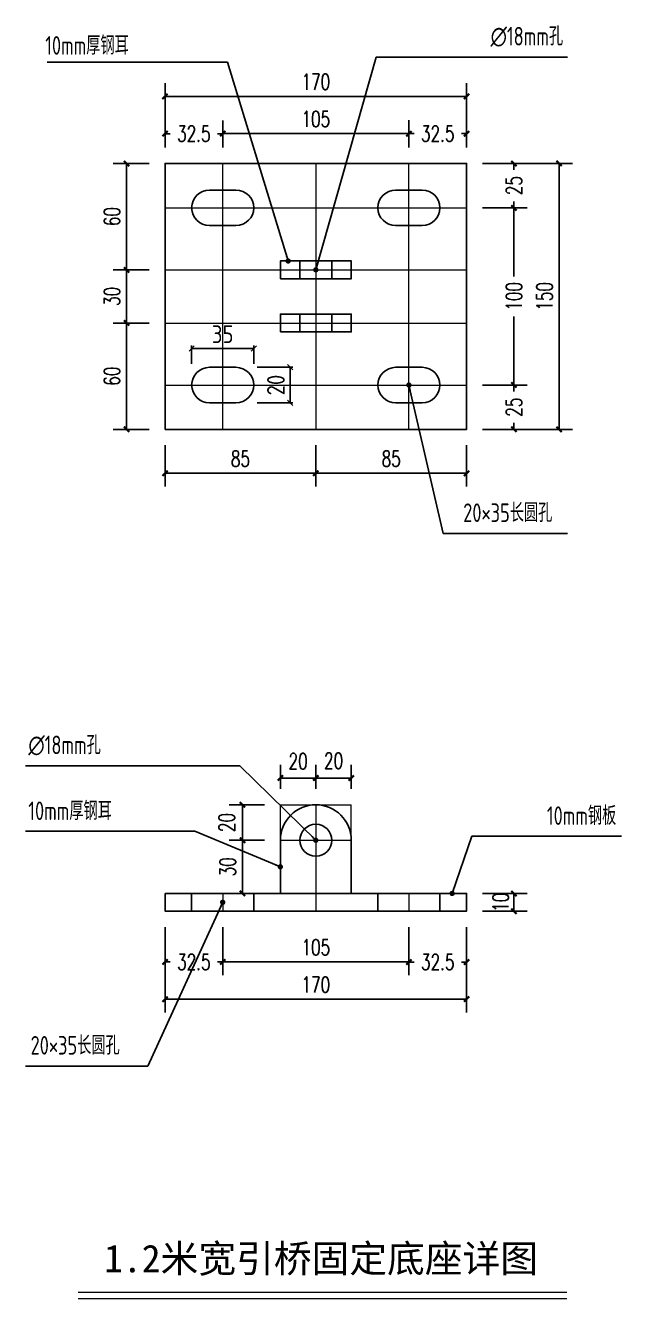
# Model space of a CAD drawing. Extents: x 28691 to 190833, y -3655 to 80068.
# Drawn here: x 71028 to 72708, y 42025 to 45616 of the extents above; entities that cross this region are included whole.
import ezdxf

# ---------------------------------------------------------------- set-up
doc = ezdxf.new("R2010")
doc.units = 0
doc.header["$LTSCALE"] = 10
doc.header["$MEASUREMENT"] = 0
doc.linetypes.add('CENTER', pattern=[50.8, 31.75, -6.35, 6.35, -6.35])
doc.linetypes.add('HIDDEN', pattern=[9.525, 6.35, -3.175])
doc.layers.add('Dim', color=3, linetype='Continuous', lineweight=13)
for name, color, linetype in [('PUB_DIM', 3, 'Continuous'), ('PUB_TEXT', 7, 'Continuous'), ('标注', 3, 'Continuous')]:
    doc.layers.add(name, color=color, linetype=linetype)
doc.styles.add('_TCH_DIM_T3', font='SIMPLEX', dxfattribs={"width": 0.705882, "bigfont": 'GBCBIG'})
doc.styles.add('HZ', font='ISOCP', dxfattribs={"width": 0.8, "bigfont": '0HZTXT'})
doc.styles.get("Standard").update_dxf_attribs({"font": 'gbenor.shx', "bigfont": 'gbcbig.shx'})
doc.dimstyles.new('_TCH_ARCH&&15', dxfattribs={"dimtxt": 44.625, "dimasz": 15, "dimexe": 37.5, "dimexo": 45, "dimgap": 18.9375, "dimtad": 1, "dimdec": 0, "dimzin": 0, "dimdsep": 46, "dimtxsty": '_TCH_DIM_T3', "dimblk": 'ARCHTICK', "dimcen": 0.09, "dimclrt": 7, "dimazin": 2, "dimtfac": 1, "dimtdec": 0, "dimtix": 1, "dimtmove": 2, "dimatfit": 3, "dimfxl": 1, "dimtolj": 1, "dimtzin": 0, "dimarcsym": 0})
doc.dimstyles.new('ISO-25', dxfattribs={"dimtxt": 2.5, "dimasz": 2.5, "dimexe": 1.25, "dimexo": 0.625, "dimtad": 1, "dimtxsty": 'Standard', "dimcen": 2.5, "dimadec": 0, "dimazin": 0, "dimtfac": 1, "dimtmove": 0, "dimatfit": 3, "dimfxl": 1, "dimarcsym": 0})

# ---------------------------------------------------------------- blocks, each defined once
blk = doc.blocks.new('_ArchTick')
at = {"color": 0, "linetype": 'ByBlock', "const_width": 0.4}
blk.add_lwpolyline([(-0.5, -0.5), (0.5, 0.5)], dxfattribs=at)
blk = doc.blocks.new('*D56')
at = {"layer": 'Defpoints', "color": 0, "transparency": 16777216}
for p in [(72271.3, 43167.8), (72271.3, 43117.8), (72404.7, 43117.8)]:
    blk.add_point(p, dxfattribs=at)
at = {"layer": 'PUB_DIM', "color": 0, "lineweight": -2, "transparency": 16777216}
for p, q in [((72316.3, 43167.8), (72442.2, 43167.8)), ((72404.7, 43167.8), (72404.7, 43117.8)), ((72316.3, 43117.8), (72442.2, 43117.8))]:
    blk.add_line(p, q, dxfattribs=at)
at = {"layer": 'PUB_DIM', "color": 0, "lineweight": -2, "transparency": 16777216, "xscale": 15, "yscale": 15, "zscale": 15}
for p, rotation in [((72404.7, 43167.8), 90), ((72404.7, 43117.8), 270)]:
    blk.add_blockref('_ArchTick', p, dxfattribs=dict(at, rotation=rotation))
at = {"layer": 'PUB_DIM', "color": 7, "transparency": 16777216, "insert": (72367.4, 43142.8), "char_height": 44.62, "attachment_point": 5, "rotation": 90, "style": '_TCH_DIM_T3'}
blk.add_mtext('\\A1;10', dxfattribs=at)
blk = doc.blocks.new('*D55')
at = {"layer": 'Defpoints', "color": 0, "transparency": 16777216}
for p in [(71639.4, 43317.8), (71746.3, 43317.8), (71746.3, 43167.8)]:
    blk.add_point(p, dxfattribs=at)
at = {"layer": 'PUB_DIM', "color": 0, "lineweight": -2, "transparency": 16777216}
for p, q in [((71701.3, 43317.8), (71601.9, 43317.8)), ((71639.4, 43167.8), (71639.4, 43317.8)), ((71701.3, 43167.8), (71601.9, 43167.8))]:
    blk.add_line(p, q, dxfattribs=at)
at = {"layer": 'PUB_DIM', "color": 0, "lineweight": -2, "transparency": 16777216, "xscale": 15, "yscale": 15, "zscale": 15}
for p, rotation in [((71639.4, 43317.8), 90), ((71639.4, 43167.8), 270)]:
    blk.add_blockref('_ArchTick', p, dxfattribs=dict(at, rotation=rotation))
at = {"layer": 'PUB_DIM', "color": 7, "transparency": 16777216, "insert": (71598.1, 43242.8), "char_height": 44.62, "attachment_point": 5, "rotation": 90, "style": '_TCH_DIM_T3'}
blk.add_mtext('\\A1;30', dxfattribs=at)
blk = doc.blocks.new('*D54')
at = {"layer": 'Defpoints', "color": 0, "transparency": 16777216}
for p in [(71846.3, 43493.4), (71846.3, 43417.8), (71946.3, 43417.8)]:
    blk.add_point(p, dxfattribs=at)
at = {"layer": 'PUB_DIM', "color": 0, "lineweight": -2, "transparency": 16777216}
for p, q in [((71846.3, 43462.8), (71846.3, 43530.9)), ((71946.3, 43462.8), (71946.3, 43530.9)), ((71946.3, 43493.4), (71846.3, 43493.4))]:
    blk.add_line(p, q, dxfattribs=at)
at = {"layer": 'PUB_DIM', "color": 0, "lineweight": -2, "transparency": 16777216, "xscale": 15, "yscale": 15, "zscale": 15, "rotation": 180}
blk.add_blockref('_ArchTick', (71846.3, 43493.4), dxfattribs=at)
at = {"layer": 'PUB_DIM', "color": 0, "lineweight": -2, "transparency": 16777216, "xscale": 15, "yscale": 15, "zscale": 15}
blk.add_blockref('_ArchTick', (71946.3, 43493.4), dxfattribs=at)
at = {"layer": 'PUB_DIM', "color": 7, "transparency": 16777216, "insert": (71896.3, 43542), "char_height": 44.62, "attachment_point": 5, "style": '_TCH_DIM_T3'}
blk.add_mtext('\\A1;20', dxfattribs=at)
blk = doc.blocks.new('*D53')
at = {"layer": 'Defpoints', "color": 0, "transparency": 16777216}
for p in [(71746.3, 43493.4), (71746.3, 43417.8), (71846.3, 43417.8)]:
    blk.add_point(p, dxfattribs=at)
at = {"layer": 'PUB_DIM', "color": 0, "lineweight": -2, "transparency": 16777216}
for p, q in [((71746.3, 43462.8), (71746.3, 43530.9)), ((71846.3, 43462.8), (71846.3, 43530.9)), ((71846.3, 43493.4), (71746.3, 43493.4))]:
    blk.add_line(p, q, dxfattribs=at)
at = {"layer": 'PUB_DIM', "color": 0, "lineweight": -2, "transparency": 16777216, "xscale": 15, "yscale": 15, "zscale": 15, "rotation": 180}
blk.add_blockref('_ArchTick', (71746.3, 43493.4), dxfattribs=at)
at = {"layer": 'PUB_DIM', "color": 0, "lineweight": -2, "transparency": 16777216, "xscale": 15, "yscale": 15, "zscale": 15}
blk.add_blockref('_ArchTick', (71846.3, 43493.4), dxfattribs=at)
at = {"layer": 'PUB_DIM', "color": 7, "transparency": 16777216, "insert": (71796.3, 43540.8), "char_height": 44.62, "attachment_point": 5, "style": '_TCH_DIM_T3'}
blk.add_mtext('\\A1;20', dxfattribs=at)
blk = doc.blocks.new('*D52')
at = {"layer": 'Defpoints', "color": 0, "transparency": 16777216}
for p in [(71639.4, 43417.8), (71746.3, 43417.8), (71746.3, 43317.8)]:
    blk.add_point(p, dxfattribs=at)
at = {"layer": 'PUB_DIM', "color": 0, "lineweight": -2, "transparency": 16777216}
for p, q in [((71701.3, 43417.8), (71601.9, 43417.8)), ((71639.4, 43317.8), (71639.4, 43417.8)), ((71701.3, 43317.8), (71601.9, 43317.8))]:
    blk.add_line(p, q, dxfattribs=at)
at = {"layer": 'PUB_DIM', "color": 0, "lineweight": -2, "transparency": 16777216, "xscale": 15, "yscale": 15, "zscale": 15}
for p, rotation in [((71639.4, 43417.8), 90), ((71639.4, 43317.8), 270)]:
    blk.add_blockref('_ArchTick', p, dxfattribs=dict(at, rotation=rotation))
at = {"layer": 'PUB_DIM', "color": 7, "transparency": 16777216, "insert": (71595.4, 43367.8), "char_height": 44.62, "attachment_point": 5, "rotation": 90, "style": '_TCH_DIM_T3'}
blk.add_mtext('\\A1;20', dxfattribs=at)
blk = doc.blocks.new('*D51')
at = {"layer": 'Defpoints', "color": 0, "transparency": 16777216}
for p in [(71583.8, 45310.8), (71421.3, 45226.8), (71583.8, 45226.8)]:
    blk.add_point(p, dxfattribs=at)
at = {"layer": 'PUB_DIM', "color": 0, "lineweight": -2, "transparency": 16777216}
for p, q in [((71421.3, 45271.8), (71421.3, 45348.3)), ((71583.8, 45271.8), (71583.8, 45348.3)), ((71421.3, 45310.8), (71435.6, 45310.8)), ((71583.8, 45310.8), (71569.4, 45310.8))]:
    blk.add_line(p, q, dxfattribs=at)
at = {"layer": 'PUB_DIM', "color": 0, "lineweight": -2, "transparency": 16777216, "xscale": 15, "yscale": 15, "zscale": 15, "rotation": 180}
blk.add_blockref('_ArchTick', (71421.3, 45310.8), dxfattribs=at)
at = {"layer": 'PUB_DIM', "color": 0, "lineweight": -2, "transparency": 16777216, "xscale": 15, "yscale": 15, "zscale": 15}
blk.add_blockref('_ArchTick', (71583.8, 45310.8), dxfattribs=at)
at = {"layer": 'PUB_DIM', "color": 7, "transparency": 16777216, "insert": (71502.5, 45310.8), "char_height": 44.62, "attachment_point": 5, "style": '_TCH_DIM_T3'}
blk.add_mtext('\\A1;32.5', dxfattribs=at)
blk = doc.blocks.new('*D50')
at = {"layer": 'Defpoints', "color": 0, "transparency": 16777216}
for p in [(72108.8, 45310.9), (71583.8, 45226.8), (72108.8, 45226.8)]:
    blk.add_point(p, dxfattribs=at)
at = {"layer": 'PUB_DIM', "color": 0, "lineweight": -2, "transparency": 16777216}
for p, q in [((71583.8, 45271.8), (71583.8, 45348.4)), ((72108.8, 45271.8), (72108.8, 45348.4)), ((71583.8, 45310.9), (72108.8, 45310.9))]:
    blk.add_line(p, q, dxfattribs=at)
at = {"layer": 'PUB_DIM', "color": 0, "lineweight": -2, "transparency": 16777216, "xscale": 15, "yscale": 15, "zscale": 15, "rotation": 180}
blk.add_blockref('_ArchTick', (71583.8, 45310.9), dxfattribs=at)
at = {"layer": 'PUB_DIM', "color": 0, "lineweight": -2, "transparency": 16777216, "xscale": 15, "yscale": 15, "zscale": 15}
blk.add_blockref('_ArchTick', (72108.8, 45310.9), dxfattribs=at)
at = {"layer": 'PUB_DIM', "color": 7, "transparency": 16777216, "insert": (71846.3, 45352.2), "char_height": 44.62, "attachment_point": 5, "style": '_TCH_DIM_T3'}
blk.add_mtext('\\A1;105', dxfattribs=at)
blk = doc.blocks.new('*D49')
at = {"layer": 'Defpoints', "color": 0, "transparency": 16777216}
for p in [(72271.3, 45311), (72108.8, 45226.8), (72271.3, 45226.8)]:
    blk.add_point(p, dxfattribs=at)
at = {"layer": 'PUB_DIM', "color": 0, "lineweight": -2, "transparency": 16777216}
for p, q in [((72108.8, 45271.8), (72108.8, 45348.5)), ((72271.3, 45271.8), (72271.3, 45348.5)), ((72108.8, 45311), (72123.1, 45311)), ((72271.3, 45311), (72256.9, 45311))]:
    blk.add_line(p, q, dxfattribs=at)
at = {"layer": 'PUB_DIM', "color": 0, "lineweight": -2, "transparency": 16777216, "xscale": 15, "yscale": 15, "zscale": 15, "rotation": 180}
blk.add_blockref('_ArchTick', (72108.8, 45311), dxfattribs=at)
at = {"layer": 'PUB_DIM', "color": 0, "lineweight": -2, "transparency": 16777216, "xscale": 15, "yscale": 15, "zscale": 15}
blk.add_blockref('_ArchTick', (72271.3, 45311), dxfattribs=at)
at = {"layer": 'PUB_DIM', "color": 7, "transparency": 16777216, "insert": (72190, 45311), "char_height": 44.62, "attachment_point": 5, "style": '_TCH_DIM_T3'}
blk.add_mtext('\\A1;32.5', dxfattribs=at)
blk = doc.blocks.new('*D48')
at = {"layer": 'Defpoints', "color": 0, "transparency": 16777216}
for p in [(71421.3, 45415.9), (71421.3, 45226.8), (72271.3, 45226.8)]:
    blk.add_point(p, dxfattribs=at)
at = {"layer": 'PUB_DIM', "color": 0, "lineweight": -2, "transparency": 16777216}
for p, q in [((71421.3, 45271.8), (71421.3, 45453.4)), ((72271.3, 45271.8), (72271.3, 45453.4)), ((72271.3, 45415.9), (71421.3, 45415.9))]:
    blk.add_line(p, q, dxfattribs=at)
at = {"layer": 'PUB_DIM', "color": 0, "lineweight": -2, "transparency": 16777216, "xscale": 15, "yscale": 15, "zscale": 15, "rotation": 180}
blk.add_blockref('_ArchTick', (71421.3, 45415.9), dxfattribs=at)
at = {"layer": 'PUB_DIM', "color": 0, "lineweight": -2, "transparency": 16777216, "xscale": 15, "yscale": 15, "zscale": 15}
blk.add_blockref('_ArchTick', (72271.3, 45415.9), dxfattribs=at)
at = {"layer": 'PUB_DIM', "color": 7, "transparency": 16777216, "insert": (71846.3, 45457.2), "char_height": 44.62, "attachment_point": 5, "style": '_TCH_DIM_T3'}
blk.add_mtext('\\A1;170', dxfattribs=at)
blk = doc.blocks.new('*D47')
at = {"layer": 'Defpoints', "color": 0, "transparency": 16777216}
for p in [(72271.3, 45226.8), (72271.3, 45101.8), (72404.7, 45101.8)]:
    blk.add_point(p, dxfattribs=at)
at = {"layer": 'PUB_DIM', "color": 0, "lineweight": -2, "transparency": 16777216}
for p, q in [((72316.3, 45226.8), (72442.2, 45226.8)), ((72404.7, 45226.8), (72404.7, 45208.7)), ((72404.7, 45101.8), (72404.7, 45119.9)), ((72316.3, 45101.8), (72442.2, 45101.8))]:
    blk.add_line(p, q, dxfattribs=at)
at = {"layer": 'PUB_DIM', "color": 0, "lineweight": -2, "transparency": 16777216, "xscale": 15, "yscale": 15, "zscale": 15}
for p, rotation in [((72404.7, 45226.8), 90), ((72404.7, 45101.8), 270)]:
    blk.add_blockref('_ArchTick', p, dxfattribs=dict(at, rotation=rotation))
at = {"layer": 'PUB_DIM', "color": 7, "transparency": 16777216, "insert": (72404.7, 45164.3), "char_height": 44.62, "attachment_point": 5, "rotation": 90, "style": '_TCH_DIM_T3'}
blk.add_mtext('\\A1;25', dxfattribs=at)
blk = doc.blocks.new('*D46')
at = {"layer": 'Defpoints', "color": 0, "transparency": 16777216}
for p in [(72271.3, 45101.8), (72271.3, 44601.8), (72404.7, 44601.8)]:
    blk.add_point(p, dxfattribs=at)
at = {"layer": 'PUB_DIM', "color": 0, "lineweight": -2, "transparency": 16777216}
for p, q in [((72316.3, 45101.8), (72442.2, 45101.8)), ((72404.7, 45101.8), (72404.7, 44908.2)), ((72404.7, 44601.8), (72404.7, 44795.4)), ((72316.3, 44601.8), (72442.2, 44601.8))]:
    blk.add_line(p, q, dxfattribs=at)
at = {"layer": 'PUB_DIM', "color": 0, "lineweight": -2, "transparency": 16777216, "xscale": 15, "yscale": 15, "zscale": 15}
for p, rotation in [((72404.7, 45101.8), 90), ((72404.7, 44601.8), 270)]:
    blk.add_blockref('_ArchTick', p, dxfattribs=dict(at, rotation=rotation))
at = {"layer": 'PUB_DIM', "color": 7, "transparency": 16777216, "insert": (72404.7, 44851.8), "char_height": 44.62, "attachment_point": 5, "rotation": 90, "style": '_TCH_DIM_T3'}
blk.add_mtext('\\A1;100', dxfattribs=at)
blk = doc.blocks.new('*D45')
at = {"layer": 'Defpoints', "color": 0, "transparency": 16777216}
for p in [(72271.3, 44601.8), (72271.3, 44476.8), (72404.7, 44476.8)]:
    blk.add_point(p, dxfattribs=at)
at = {"layer": 'PUB_DIM', "color": 0, "lineweight": -2, "transparency": 16777216}
for p, q in [((72316.3, 44601.8), (72442.2, 44601.8)), ((72404.7, 44601.8), (72404.7, 44583.7)), ((72404.7, 44476.8), (72404.7, 44494.9)), ((72316.3, 44476.8), (72442.2, 44476.8))]:
    blk.add_line(p, q, dxfattribs=at)
at = {"layer": 'PUB_DIM', "color": 0, "lineweight": -2, "transparency": 16777216, "xscale": 15, "yscale": 15, "zscale": 15}
for p, rotation in [((72404.7, 44601.8), 90), ((72404.7, 44476.8), 270)]:
    blk.add_blockref('_ArchTick', p, dxfattribs=dict(at, rotation=rotation))
at = {"layer": 'PUB_DIM', "color": 7, "transparency": 16777216, "insert": (72404.7, 44539.3), "char_height": 44.62, "attachment_point": 5, "rotation": 90, "style": '_TCH_DIM_T3'}
blk.add_mtext('\\A1;25', dxfattribs=at)
blk = doc.blocks.new('*D44')
at = {"layer": 'Defpoints', "color": 0, "transparency": 16777216}
for p in [(72271.3, 45226.8), (72271.3, 44476.8), (72532.1, 44476.8)]:
    blk.add_point(p, dxfattribs=at)
at = {"layer": 'PUB_DIM', "color": 0, "lineweight": -2, "transparency": 16777216}
for p, q in [((72316.3, 45226.8), (72569.6, 45226.8)), ((72532.1, 45226.8), (72532.1, 44476.8)), ((72316.3, 44476.8), (72569.6, 44476.8))]:
    blk.add_line(p, q, dxfattribs=at)
at = {"layer": 'PUB_DIM', "color": 0, "lineweight": -2, "transparency": 16777216, "xscale": 15, "yscale": 15, "zscale": 15}
for p, rotation in [((72532.1, 45226.8), 90), ((72532.1, 44476.8), 270)]:
    blk.add_blockref('_ArchTick', p, dxfattribs=dict(at, rotation=rotation))
at = {"layer": 'PUB_DIM', "color": 7, "transparency": 16777216, "insert": (72490.9, 44851.8), "char_height": 44.62, "attachment_point": 5, "rotation": 90, "style": '_TCH_DIM_T3'}
blk.add_mtext('\\A1;150', dxfattribs=at)
blk = doc.blocks.new('*D43')
at = {"layer": 'Defpoints', "color": 0, "transparency": 16777216}
for p in [(71421.3, 45226.8), (71312.9, 44926.8), (71421.3, 44926.8)]:
    blk.add_point(p, dxfattribs=at)
at = {"layer": 'PUB_DIM', "color": 0, "lineweight": -2, "transparency": 16777216}
for p, q in [((71376.3, 45226.8), (71275.4, 45226.8)), ((71312.9, 45226.8), (71312.9, 44926.8)), ((71376.3, 44926.8), (71275.4, 44926.8))]:
    blk.add_line(p, q, dxfattribs=at)
at = {"layer": 'PUB_DIM', "color": 0, "lineweight": -2, "transparency": 16777216, "xscale": 15, "yscale": 15, "zscale": 15}
for p, rotation in [((71312.9, 45226.8), 90), ((71312.9, 44926.8), 270)]:
    blk.add_blockref('_ArchTick', p, dxfattribs=dict(at, rotation=rotation))
at = {"layer": 'PUB_DIM', "color": 7, "transparency": 16777216, "insert": (71271.7, 45076.8), "char_height": 44.62, "attachment_point": 5, "rotation": 90, "style": '_TCH_DIM_T3'}
blk.add_mtext('\\A1;60', dxfattribs=at)
blk = doc.blocks.new('*D42')
at = {"layer": 'Defpoints', "color": 0, "transparency": 16777216}
for p in [(71421.3, 44776.8), (71312.9, 44476.8), (71421.3, 44476.8)]:
    blk.add_point(p, dxfattribs=at)
at = {"layer": 'PUB_DIM', "color": 0, "lineweight": -2, "transparency": 16777216}
for p, q in [((71376.3, 44776.8), (71275.4, 44776.8)), ((71312.9, 44776.8), (71312.9, 44476.8)), ((71376.3, 44476.8), (71275.4, 44476.8))]:
    blk.add_line(p, q, dxfattribs=at)
at = {"layer": 'PUB_DIM', "color": 0, "lineweight": -2, "transparency": 16777216, "xscale": 15, "yscale": 15, "zscale": 15}
for p, rotation in [((71312.9, 44776.8), 90), ((71312.9, 44476.8), 270)]:
    blk.add_blockref('_ArchTick', p, dxfattribs=dict(at, rotation=rotation))
at = {"layer": 'PUB_DIM', "color": 7, "transparency": 16777216, "insert": (71271.7, 44626.8), "char_height": 44.62, "attachment_point": 5, "rotation": 90, "style": '_TCH_DIM_T3'}
blk.add_mtext('\\A1;60', dxfattribs=at)
blk = doc.blocks.new('*D41')
at = {"layer": 'Defpoints', "color": 0, "transparency": 16777216}
for p in [(71421.3, 44926.8), (71312.9, 44776.8), (71421.3, 44776.8)]:
    blk.add_point(p, dxfattribs=at)
at = {"layer": 'PUB_DIM', "color": 0, "lineweight": -2, "transparency": 16777216}
for p, q in [((71376.3, 44926.8), (71275.4, 44926.8)), ((71312.9, 44926.8), (71312.9, 44776.8)), ((71376.3, 44776.8), (71275.4, 44776.8))]:
    blk.add_line(p, q, dxfattribs=at)
at = {"layer": 'PUB_DIM', "color": 0, "lineweight": -2, "transparency": 16777216, "xscale": 15, "yscale": 15, "zscale": 15}
for p, rotation in [((71312.9, 44926.8), 90), ((71312.9, 44776.8), 270)]:
    blk.add_blockref('_ArchTick', p, dxfattribs=dict(at, rotation=rotation))
at = {"layer": 'PUB_DIM', "color": 7, "transparency": 16777216, "insert": (71271.7, 44851.8), "char_height": 44.62, "attachment_point": 5, "rotation": 90, "style": '_TCH_DIM_T3'}
blk.add_mtext('\\A1;30', dxfattribs=at)
blk = doc.blocks.new('_Oblique')
at = {"color": 0, "linetype": 'ByBlock', "lineweight": -2}
blk.add_line((-0.5, -0.5), (0.5, 0.5), dxfattribs=at)
blk = doc.blocks.new('*D40')
at = {"layer": 'Defpoints', "color": 0, "transparency": 16777216}
for p in [(71671.3, 44651.8), (71671.3, 44551.8), (71773.8, 44551.8)]:
    blk.add_point(p, dxfattribs=at)
at = {"layer": 'Dim', "color": 0, "lineweight": -2, "transparency": 16777216}
for p, q in [((71681.3, 44651.8), (71781.8, 44651.8)), ((71773.8, 44651.8), (71773.8, 44551.8)), ((71681.3, 44551.8), (71781.8, 44551.8))]:
    blk.add_line(p, q, dxfattribs=at)
at = {"layer": 'Dim', "color": 0, "lineweight": -2, "transparency": 16777216, "xscale": 15, "yscale": 15, "zscale": 15}
for p, rotation in [((71773.8, 44651.8), 90), ((71773.8, 44551.8), 270)]:
    blk.add_blockref('_Oblique', p, dxfattribs=dict(at, rotation=rotation))
at = {"layer": 'Dim', "color": 0, "transparency": 16777216, "insert": (71733.8, 44601.8), "char_height": 50, "attachment_point": 5, "rotation": 90}
blk.add_mtext('20', dxfattribs=at)
blk = doc.blocks.new('*D39')
at = {"layer": 'Defpoints', "color": 0, "transparency": 16777216}
for p in [(71496.3, 44705.2), (71496.3, 44651.8), (71671.3, 44651.8)]:
    blk.add_point(p, dxfattribs=at)
at = {"layer": 'Dim', "color": 0, "lineweight": -2, "transparency": 16777216}
for p, q in [((71496.3, 44661.8), (71496.3, 44713.2)), ((71671.3, 44661.8), (71671.3, 44713.2)), ((71671.3, 44705.2), (71496.3, 44705.2))]:
    blk.add_line(p, q, dxfattribs=at)
at = {"layer": 'Dim', "color": 0, "lineweight": -2, "transparency": 16777216, "xscale": 15, "yscale": 15, "zscale": 15, "rotation": 180}
blk.add_blockref('_Oblique', (71496.3, 44705.2), dxfattribs=at)
at = {"layer": 'Dim', "color": 0, "lineweight": -2, "transparency": 16777216, "xscale": 15, "yscale": 15, "zscale": 15}
blk.add_blockref('_Oblique', (71671.3, 44705.2), dxfattribs=at)
at = {"layer": 'Dim', "color": 0, "transparency": 16777216, "insert": (71583.8, 44745.2), "char_height": 50, "attachment_point": 5}
blk.add_mtext('35', dxfattribs=at)
blk = doc.blocks.new('*D38')
at = {"layer": 'Defpoints', "color": 0, "transparency": 16777216}
for p in [(71846.3, 44476.8), (72271.3, 44476.8), (71846.3, 44352.8)]:
    blk.add_point(p, dxfattribs=at)
at = {"layer": 'PUB_DIM', "color": 0, "lineweight": -2, "transparency": 16777216}
for p, q in [((71846.3, 44431.8), (71846.3, 44315.3)), ((72271.3, 44431.8), (72271.3, 44315.3)), ((72271.3, 44352.8), (71846.3, 44352.8))]:
    blk.add_line(p, q, dxfattribs=at)
at = {"layer": 'PUB_DIM', "color": 0, "lineweight": -2, "transparency": 16777216, "xscale": 15, "yscale": 15, "zscale": 15, "rotation": 180}
blk.add_blockref('_ArchTick', (71846.3, 44352.8), dxfattribs=at)
at = {"layer": 'PUB_DIM', "color": 0, "lineweight": -2, "transparency": 16777216, "xscale": 15, "yscale": 15, "zscale": 15}
blk.add_blockref('_ArchTick', (72271.3, 44352.8), dxfattribs=at)
at = {"layer": 'PUB_DIM', "color": 7, "transparency": 16777216, "insert": (72058.8, 44394), "char_height": 44.62, "attachment_point": 5, "style": '_TCH_DIM_T3'}
blk.add_mtext('\\A1;85', dxfattribs=at)
blk = doc.blocks.new('*D37')
at = {"layer": 'Defpoints', "color": 0, "transparency": 16777216}
for p in [(71421.3, 44476.8), (71846.3, 44476.8), (71421.3, 44352.8)]:
    blk.add_point(p, dxfattribs=at)
at = {"layer": 'PUB_DIM', "color": 0, "lineweight": -2, "transparency": 16777216}
for p, q in [((71421.3, 44431.8), (71421.3, 44315.3)), ((71846.3, 44431.8), (71846.3, 44315.3)), ((71846.3, 44352.8), (71421.3, 44352.8))]:
    blk.add_line(p, q, dxfattribs=at)
at = {"layer": 'PUB_DIM', "color": 0, "lineweight": -2, "transparency": 16777216, "xscale": 15, "yscale": 15, "zscale": 15, "rotation": 180}
blk.add_blockref('_ArchTick', (71421.3, 44352.8), dxfattribs=at)
at = {"layer": 'PUB_DIM', "color": 0, "lineweight": -2, "transparency": 16777216, "xscale": 15, "yscale": 15, "zscale": 15}
blk.add_blockref('_ArchTick', (71846.3, 44352.8), dxfattribs=at)
at = {"layer": 'PUB_DIM', "color": 7, "transparency": 16777216, "insert": (71633.8, 44394), "char_height": 44.62, "attachment_point": 5, "style": '_TCH_DIM_T3'}
blk.add_mtext('\\A1;85', dxfattribs=at)
blk = doc.blocks.new('*D36')
at = {"layer": 'Defpoints', "color": 0, "transparency": 16777216}
for p in [(71421.3, 43117.8), (71583.8, 43117.8), (71583.8, 42974.6)]:
    blk.add_point(p, dxfattribs=at)
at = {"layer": 'PUB_DIM', "color": 0, "lineweight": -2, "transparency": 16777216}
for p, q in [((71421.3, 43072.8), (71421.3, 42937.1)), ((71583.8, 43072.8), (71583.8, 42937.1)), ((71421.3, 42974.6), (71435.6, 42974.6)), ((71583.8, 42974.6), (71569.4, 42974.6))]:
    blk.add_line(p, q, dxfattribs=at)
at = {"layer": 'PUB_DIM', "color": 0, "lineweight": -2, "transparency": 16777216, "xscale": 15, "yscale": 15, "zscale": 15, "rotation": 180}
blk.add_blockref('_ArchTick', (71421.3, 42974.6), dxfattribs=at)
at = {"layer": 'PUB_DIM', "color": 0, "lineweight": -2, "transparency": 16777216, "xscale": 15, "yscale": 15, "zscale": 15}
blk.add_blockref('_ArchTick', (71583.8, 42974.6), dxfattribs=at)
at = {"layer": 'PUB_DIM', "color": 7, "transparency": 16777216, "insert": (71502.5, 42974.6), "char_height": 44.62, "attachment_point": 5, "style": '_TCH_DIM_T3'}
blk.add_mtext('\\A1;32.5', dxfattribs=at)
blk = doc.blocks.new('*D35')
at = {"layer": 'Defpoints', "color": 0, "transparency": 16777216}
for p in [(71583.8, 43117.8), (72108.8, 43117.8), (72108.8, 42974.5)]:
    blk.add_point(p, dxfattribs=at)
at = {"layer": 'PUB_DIM', "color": 0, "lineweight": -2, "transparency": 16777216}
for p, q in [((71583.8, 43072.8), (71583.8, 42937)), ((72108.8, 43072.8), (72108.8, 42937)), ((71583.8, 42974.5), (72108.8, 42974.5))]:
    blk.add_line(p, q, dxfattribs=at)
at = {"layer": 'PUB_DIM', "color": 0, "lineweight": -2, "transparency": 16777216, "xscale": 15, "yscale": 15, "zscale": 15, "rotation": 180}
blk.add_blockref('_ArchTick', (71583.8, 42974.5), dxfattribs=at)
at = {"layer": 'PUB_DIM', "color": 0, "lineweight": -2, "transparency": 16777216, "xscale": 15, "yscale": 15, "zscale": 15}
blk.add_blockref('_ArchTick', (72108.8, 42974.5), dxfattribs=at)
at = {"layer": 'PUB_DIM', "color": 7, "transparency": 16777216, "insert": (71846.3, 43015.8), "char_height": 44.62, "attachment_point": 5, "style": '_TCH_DIM_T3'}
blk.add_mtext('\\A1;105', dxfattribs=at)
blk = doc.blocks.new('*D34')
at = {"layer": 'Defpoints', "color": 0, "transparency": 16777216}
for p in [(72108.8, 43117.8), (72271.3, 43117.8), (72271.3, 42974.4)]:
    blk.add_point(p, dxfattribs=at)
at = {"layer": 'PUB_DIM', "color": 0, "lineweight": -2, "transparency": 16777216}
for p, q in [((72108.8, 43072.8), (72108.8, 42936.9)), ((72271.3, 43072.8), (72271.3, 42936.9)), ((72108.8, 42974.4), (72123.1, 42974.4)), ((72271.3, 42974.4), (72256.9, 42974.4))]:
    blk.add_line(p, q, dxfattribs=at)
at = {"layer": 'PUB_DIM', "color": 0, "lineweight": -2, "transparency": 16777216, "xscale": 15, "yscale": 15, "zscale": 15, "rotation": 180}
blk.add_blockref('_ArchTick', (72108.8, 42974.4), dxfattribs=at)
at = {"layer": 'PUB_DIM', "color": 0, "lineweight": -2, "transparency": 16777216, "xscale": 15, "yscale": 15, "zscale": 15}
blk.add_blockref('_ArchTick', (72271.3, 42974.4), dxfattribs=at)
at = {"layer": 'PUB_DIM', "color": 7, "transparency": 16777216, "insert": (72190, 42974.4), "char_height": 44.62, "attachment_point": 5, "style": '_TCH_DIM_T3'}
blk.add_mtext('\\A1;32.5', dxfattribs=at)
blk = doc.blocks.new('*D33')
at = {"layer": 'Defpoints', "color": 0, "transparency": 16777216}
for p in [(71421.3, 43117.8), (72271.3, 43117.8), (71421.3, 42869.5)]:
    blk.add_point(p, dxfattribs=at)
at = {"layer": 'PUB_DIM', "color": 0, "lineweight": -2, "transparency": 16777216}
for p, q in [((71421.3, 43072.8), (71421.3, 42832)), ((72271.3, 43072.8), (72271.3, 42832)), ((72271.3, 42869.5), (71421.3, 42869.5))]:
    blk.add_line(p, q, dxfattribs=at)
at = {"layer": 'PUB_DIM', "color": 0, "lineweight": -2, "transparency": 16777216, "xscale": 15, "yscale": 15, "zscale": 15, "rotation": 180}
blk.add_blockref('_ArchTick', (71421.3, 42869.5), dxfattribs=at)
at = {"layer": 'PUB_DIM', "color": 0, "lineweight": -2, "transparency": 16777216, "xscale": 15, "yscale": 15, "zscale": 15}
blk.add_blockref('_ArchTick', (72271.3, 42869.5), dxfattribs=at)
at = {"layer": 'PUB_DIM', "color": 7, "transparency": 16777216, "insert": (71846.3, 42910.7), "char_height": 44.62, "attachment_point": 5, "style": '_TCH_DIM_T3'}
blk.add_mtext('\\A1;170', dxfattribs=at)

msp = doc.modelspace()

# ---------------------------------------------------------------- linework, layer by layer
at = {"color": 252, "linetype": 'CENTER', "ltscale": 5}
for p, q in [((71421.253, 45226.788), (72271.253, 45226.788)), ((71421.253, 44476.788), (72271.253, 44476.788))]:
    msp.add_line(p, q, dxfattribs=at)
at = {"color": 252, "linetype": 'CENTER', "lineweight": 5, "ltscale": 5}
for p, q in [((71583.753, 44476.788), (71583.753, 45226.788)), ((71846.253, 45226.788), (71846.253, 44476.788)), ((72108.753, 44476.788), (72108.753, 45226.788)), ((71421.253, 45101.788), (72271.253, 45101.788)), ((71421.253, 44926.788), (72271.253, 44926.788)), ((71421.253, 44776.788), (72271.253, 44776.788)), ((71421.253, 44601.788), (72271.253, 44601.788)), ((71746.253, 43167.81), (71746.253, 43417.81)), ((71746.253, 43417.81), (71946.253, 43417.81)), ((71846.253, 43417.81), (71846.521, 43117.81)), ((71946.253, 43167.81), (71946.253, 43417.81)), ((71746.253, 43317.783), (71946.253, 43317.783)), ((71583.753, 43167.81), (71583.753, 43117.81)), ((72108.753, 43167.81), (72108.753, 43117.81))]:
    msp.add_line(p, q, dxfattribs=at)
at = {"color": 6}
for points in [[(71421.253, 44476.788), (72271.253, 44476.788), (72271.253, 45226.788), (71421.253, 45226.788)], [(71746.253, 44901.788), (71946.253, 44901.788), (71946.253, 44951.788), (71746.253, 44951.788)], [(71746.253, 44751.788), (71946.253, 44751.788), (71946.253, 44801.788), (71746.253, 44801.788)], [(71421.253, 43167.81), (72271.253, 43167.81), (72271.253, 43117.81), (71421.253, 43117.81)]]:
    msp.add_lwpolyline(points, close=True, dxfattribs=at)
for points in [[(71546.253, 45051.788), (71621.253, 45051.788, 0.41421356), (71671.253, 45101.788), (71671.253, 45101.788, 0.41421356), (71621.253, 45151.788), (71546.253, 45151.788, 0.41421356), (71496.253, 45101.788), (71496.253, 45101.788, 0.41421356)], [(72071.253, 45051.788), (72146.253, 45051.788, 0.41421356), (72196.253, 45101.788), (72196.253, 45101.788, 0.41421356), (72146.253, 45151.788), (72071.253, 45151.788, 0.41421356), (72021.253, 45101.788), (72021.253, 45101.788, 0.41421356)], [(71546.253, 44551.788), (71621.253, 44551.788, 0.41421356), (71671.253, 44601.788), (71671.253, 44601.788, 0.41421356), (71621.253, 44651.788), (71546.253, 44651.788, 0.41421356), (71496.253, 44601.788), (71496.253, 44601.788, 0.41421356)], [(72071.253, 44551.788), (72146.253, 44551.788, 0.41421356), (72196.253, 44601.788), (72196.253, 44601.788, 0.41421356), (72146.253, 44651.788), (72071.253, 44651.788, 0.41421356), (72021.253, 44601.788), (72021.253, 44601.788, 0.41421356)], [(71846.253, 43417.81), (71846.253, 43417.81, 0.41421356), (71746.253, 43317.81), (71746.253, 43167.81), (71946.253, 43167.81), (71946.253, 43317.81, 0.41421356)]]:
    msp.add_lwpolyline(points, format="xyb", close=True, dxfattribs=at)
at = {"color": 6, "linetype": 'HIDDEN'}
for points in [[(71801.253, 44901.788), (71891.253, 44901.788), (71891.253, 44951.788), (71801.253, 44951.788)], [(71801.253, 44751.788), (71891.253, 44751.788), (71891.253, 44801.788), (71801.253, 44801.788)]]:
    msp.add_lwpolyline(points, close=True, dxfattribs=at)
at = {"color": 6, "linetype": 'HIDDEN', "ltscale": 3}
for points in [[(71496.253, 43167.81), (71496.253, 43117.81), (71671.253, 43117.81), (71671.253, 43167.81)], [(72021.253, 43167.81), (72021.253, 43117.81), (72196.253, 43117.81), (72196.253, 43167.81)]]:
    msp.add_lwpolyline(points, close=True, dxfattribs=at)
at = {"color": 6}
msp.add_circle((71846.253, 43317.81), 45, dxfattribs=at)
at = {"layer": 'Dim', "color": 7}
for p, q in [((71175.92, 42042.978), (72553.495, 42042.978)), ((71175.92, 42025.143), (72553.495, 42025.143))]:
    msp.add_line(p, q, dxfattribs=at)

# ---------------------------------------------------------------- texts
at = {"color": 7, "insert": (71861.132, 42177.085), "char_height": 78, "width": 1921.79174, "attachment_point": 2}
msp.add_mtext('{\\fSimHei|b0|i0|c134|p2;1.2米宽引桥固定底座详图}', dxfattribs=at)
at = {"layer": 'PUB_TEXT', "style": 'HZ', "width": 0.8}
for s, p in [('∅18mm孔', (72339.094, 45559.56)), ('10mm厚钢耳', (71083.507, 45533.549)), ('20×35长圆孔', (72261.69, 44215.432)), ('∅18mm孔', (71036.035, 43560.495)), ('10mm厚钢耳', (71035.794, 43374.691)), ('10mm钢板', (72497.693, 43360.992)), ('20×35长圆孔', (71042.207, 42713.164))]:
    msp.add_text(s, height=52.5, dxfattribs=at).set_placement(p)

# ---------------------------------------------------------------- dimensions: what is measured, and where the dimension line sits
at = {"layer": 'Dim'}
dim = msp.add_linear_dim(base=(71496.253, 44705.174), p1=(71671.253, 44651.788), p2=(71496.253, 44651.788), text='35', dimstyle='ISO-25', override={"dimtxt": 50, "dimasz": 15, "dimexe": 8, "dimexo": 10, "dimgap": 15, "dimblk1": 'Oblique', "dimblk2": 'Oblique', "dimsah": 1}, dxfattribs=at)
dim.commit()
dim.dimension.update_dxf_attribs({"geometry": '*D39', "text_midpoint": (71583.753, 44745.174)})
dim = msp.add_linear_dim(base=(71773.826, 44551.788), p1=(71671.253, 44651.788), p2=(71671.253, 44551.788), angle=90, text='20', dimstyle='ISO-25', override={"dimtxt": 50, "dimasz": 15, "dimexe": 8, "dimexo": 10, "dimgap": 15, "dimblk1": 'Oblique', "dimblk2": 'Oblique', "dimsah": 1}, dxfattribs=at)
dim.commit()
dim.dimension.update_dxf_attribs({"geometry": '*D40', "text_midpoint": (71773.826, 44601.788), "dimtype": 128})
at = {"layer": 'PUB_DIM'}
for base, p1, p2, text, picture, middle in [((71421.253, 45415.946), (72271.253, 45226.788), (71421.253, 45226.788), '170', '*D48', (71846.253, 45457.196)), ((72108.753, 45310.925), (71583.753, 45226.788), (72108.753, 45226.788), '105', '*D50', (71846.253, 45352.175)), ((71421.253, 44352.784), (71846.253, 44476.788), (71421.253, 44476.788), '85', '*D37', (71633.753, 44394.034)), ((71846.253, 44352.784), (72271.253, 44476.788), (71846.253, 44476.788), '85', '*D38', (72058.753, 44394.034)), ((71421.253, 42869.487), (72271.253, 43117.81), (71421.253, 43117.81), '170', '*D33', (71846.253, 42910.737)), ((72108.753, 42974.507), (71583.753, 43117.81), (72108.753, 43117.81), '105', '*D35', (71846.253, 43015.757))]:
    dim = msp.add_linear_dim(base=base, p1=p1, p2=p2, text=text, dimstyle='_TCH_ARCH&&15', dxfattribs=at)
    dim.commit()
    dim.dimension.update_dxf_attribs({"geometry": picture, "text_midpoint": middle})
for base, p1, p2, text, picture, middle in [((71583.753, 45310.823), (71421.253, 45226.788), (71583.753, 45226.788), '32.5', '*D51', (71502.503, 45310.823)), ((72271.253, 45311.028), (72108.753, 45226.788), (72271.253, 45226.788), '32.5', '*D49', (72190.003, 45311.028)), ((71746.253, 43493.431), (71846.253, 43417.81), (71746.253, 43417.81), '20', '*D53', (71796.253, 43540.78)), ((71846.253, 43493.431), (71946.253, 43417.81), (71846.253, 43417.81), '20', '*D54', (71896.253, 43542.027)), ((71583.753, 42974.61), (71421.253, 43117.81), (71583.753, 43117.81), '32.5', '*D36', (71502.503, 42974.61)), ((72271.253, 42974.405), (72108.753, 43117.81), (72271.253, 43117.81), '32.5', '*D34', (72190.003, 42974.405))]:
    dim = msp.add_linear_dim(base=base, p1=p1, p2=p2, text=text, dimstyle='_TCH_ARCH&&15', dxfattribs=at)
    dim.commit()
    dim.dimension.update_dxf_attribs({"geometry": picture, "text_midpoint": middle, "dimtype": 128})
for base, p1, p2, angle, text, picture, middle in [((71312.93, 44926.788), (71421.253, 45226.788), (71421.253, 44926.788), 90, '60', '*D43', (71271.68, 45076.788)), ((72532.144, 44476.788), (72271.253, 45226.788), (72271.253, 44476.788), 90, '150', '*D44', (72490.894, 44851.788)), ((71312.93, 44776.788), (71421.253, 44926.788), (71421.253, 44776.788), 90, '30', '*D41', (71271.68, 44851.788)), ((71312.93, 44476.788), (71421.253, 44776.788), (71421.253, 44476.788), 90, '60', '*D42', (71271.68, 44626.788)), ((71639.364, 43317.783), (71746.253, 43167.81), (71746.253, 43317.783), 270, '30', '*D55', (71598.114, 43242.796))]:
    dim = msp.add_linear_dim(base=base, p1=p1, p2=p2, angle=angle, text=text, dimstyle='_TCH_ARCH&&15', dxfattribs=at)
    dim.commit()
    dim.dimension.update_dxf_attribs({"geometry": picture, "text_midpoint": middle})
for base, p1, p2, angle, text, picture, middle in [((72404.713, 45101.788), (72271.253, 45226.788), (72271.253, 45101.788), 90, '25', '*D47', (72404.713, 45164.288)), ((72404.713, 44601.788), (72271.253, 45101.788), (72271.253, 44601.788), 90, '100', '*D46', (72404.713, 44851.788)), ((72404.713, 44476.788), (72271.253, 44601.788), (72271.253, 44476.788), 90, '25', '*D45', (72404.713, 44539.288)), ((71639.364, 43417.81), (71746.253, 43317.783), (71746.253, 43417.81), 270, '20', '*D52', (71595.401, 43367.796)), ((72404.713, 43117.81), (72271.253, 43167.81), (72271.253, 43117.81), 90, '10', '*D56', (72367.417, 43142.81))]:
    dim = msp.add_linear_dim(base=base, p1=p1, p2=p2, angle=angle, text=text, dimstyle='_TCH_ARCH&&15', dxfattribs=at)
    dim.commit()
    dim.dimension.update_dxf_attribs({"geometry": picture, "text_midpoint": middle, "dimtype": 128})

# ---------------------------------------------------------------- leaders
at = {"layer": '标注'}
for points in [[(71768.244, 44951.788), (71597.703, 45512.842), (71088.695, 45512.842)], [(71846.253, 44926.788), (72016.623, 45526.495), (72555.781, 45526.495)], [(72108.753, 44601.788), (72205.305, 44183.149), (72555.781, 44183.149)], [(71846.253, 43317.81), (71631.981, 43527.43), (71027.846, 43527.43)], [(71746.253, 43242.81), (71504.896, 43343.19), (71027.846, 43343.19)], [(72230.57, 43167.81), (72285.812, 43329.1), (72707.992, 43329.1)], [(71583.753, 43142.81), (71372.34, 42680.881), (71027.846, 42680.881)]]:
    msp.add_leader(points, dimstyle='ISO-25', override={"dimasz": 15, "dimtad": 0, "dimldrblk": 'Dot'}, dxfattribs=at)

doc.saveas('drawing.dxf')
